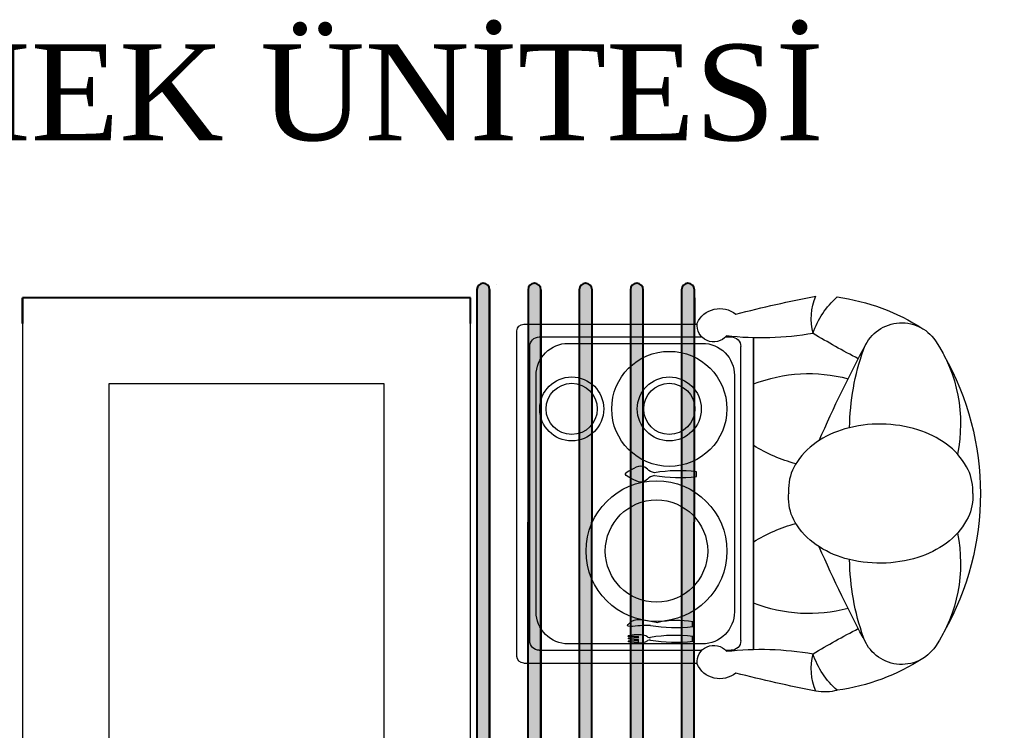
# Model space of a CAD drawing. Header units: centimetres. Extents: x 54005 to 61405, y 90310 to 94744.
# Drawn here: x 56565.5 to 56717.6, y 93109.4 to 93220.6 of the extents above; entities that cross this region are included whole.
import ezdxf

# ---------------------------------------------------------------- set-up
doc = ezdxf.new("R2010")
doc.units = ezdxf.units.CM
doc.header["$LTSCALE"] = 25
doc.layers.get('0').update_dxf_attribs({"lineweight": 0})
doc.layers.add('OC-Mutfak_Ekipman', color=252, linetype='Continuous')
doc.styles.add('REF', font='calibri.ttf', dxfattribs={"height": 10})

# ---------------------------------------------------------------- blocks, each defined once
blk = doc.blocks.new('ekmek')
at = {"layer": 'OC-Mutfak_Ekipman'}
h = blk.add_hatch(color=256, dxfattribs=at)
h.dxf.hatch_style = 1
h.paths.add_polyline_path([(2465.85, 3789.55, 0.414197), (2464.85, 3788.55), (2464.84, 3692.86, 0.41423), (2465.84, 3691.86, 0.414197), (2466.84, 3692.86), (2466.85, 3788.55, 0.41423)])
h.paths.add_polyline_path([(2457.85, 3789.55, 0.414197), (2456.85, 3788.55), (2456.84, 3692.86, 0.41423), (2457.84, 3691.86, 0.414197), (2458.84, 3692.86), (2458.85, 3788.55, 0.41423)])
h.paths.add_polyline_path([(2449.85, 3789.55, 0.414197), (2448.85, 3788.55), (2448.84, 3692.86, 0.41423), (2449.84, 3691.86, 0.414197), (2450.84, 3692.86), (2450.85, 3788.55, 0.41423)])
h.paths.add_polyline_path([(2441.85, 3789.55, 0.414197), (2440.85, 3788.55), (2440.84, 3692.86, 0.41423), (2441.84, 3691.86, 0.414197), (2442.84, 3692.86), (2442.85, 3788.55, 0.41423)])
h.paths.add_polyline_path([(2433.85, 3789.56, 0.414197), (2432.85, 3788.56), (2432.84, 3692.87, 0.41423), (2433.84, 3691.87, 0.414197), (2434.84, 3692.87), (2434.85, 3788.56, 0.41423)])
for points in [[(2431.85, 3787.29), (2361.85, 3787.29), (2361.85, 3587.29), (2431.85, 3587.29)], [(2418.38, 3773.82), (2375.33, 3773.82), (2375.33, 3600.77), (2418.38, 3600.77)]]:
    blk.add_lwpolyline(points, close=True)
for p, q in [((2433.85, 3789.56), (2433.85, 3789.56)), ((2433.85, 3789.42), (2433.85, 3789.42)), ((2435.85, 3789.42), (2435.85, 3789.42)), ((2441.85, 3789.55), (2441.85, 3789.55)), ((2441.85, 3789.42), (2441.85, 3789.42)), ((2449.85, 3789.55), (2449.85, 3789.55)), ((2449.85, 3789.42), (2449.85, 3789.42)), ((2457.85, 3789.55), (2457.85, 3789.55)), ((2457.85, 3789.42), (2457.85, 3789.42)), ((2465.85, 3789.55), (2465.85, 3789.55)), ((2465.85, 3789.42), (2465.85, 3789.42)), ((2432.85, 3788.56), (2432.84, 3692.87)), ((2434.85, 3788.56), (2434.84, 3692.87)), ((2434.84, 3692.87), (2434.85, 3788.56)), ((2440.85, 3788.55), (2440.84, 3692.86)), ((2442.85, 3788.55), (2442.84, 3692.86)), ((2442.84, 3692.86), (2442.85, 3788.55)), ((2448.85, 3788.55), (2448.84, 3692.86)), ((2450.84, 3692.86), (2450.85, 3788.55)), ((2456.85, 3788.55), (2456.84, 3692.86)), ((2458.84, 3692.86), (2458.85, 3788.55)), ((2464.85, 3788.55), (2464.84, 3692.86)), ((2466.84, 3692.86), (2466.85, 3788.55)), ((2361.85, 3783.29), (2361.85, 3787.29)), ((2361.85, 3787.29), (2361.85, 3783.29)), ((2431.85, 3787.29), (2361.85, 3787.29)), ((2431.85, 3783.29), (2431.85, 3787.29)), ((2431.85, 3783.29), (2431.85, 3787.29)), ((2466.85, 3787.29), (2466.85, 3783.29))]:
    blk.add_line(p, q, dxfattribs=at)
for centre, start, end in [((2433.85, 3788.56), 89.9963, 179.9963), ((2433.85, 3788.56), 359.9963, 89.9963), ((2441.85, 3788.55), 89.9963, 179.9963), ((2441.85, 3788.55), 359.9963, 89.9963), ((2449.85, 3788.55), 89.9963, 179.9963), ((2449.85, 3788.55), 359.9963, 89.9963), ((2457.85, 3788.55), 89.9963, 179.9963), ((2457.85, 3788.55), 359.9963, 89.9963), ((2465.85, 3788.55), 89.9963, 179.9963), ((2465.85, 3788.55), 359.9963, 449.9963)]:
    blk.add_arc(centre, 1, start, end, dxfattribs=at)
blk = doc.blocks.new('insan')
at = {"color": 7, "extrusion": (0, 0, -1)}
for p, q in [((6416.95, 3116.4), (6416.95, 3167.32)), ((6418.02, 3168.36), (6445.1, 3168.36)), ((6420.45, 3166.36), (6445.86, 3166.36)), ((6449.56, 3166.36), (6450.45, 3166.36)), ((6453.95, 3117.5), (6453.95, 3166.22)), ((6418.95, 3118.86), (6418.95, 3164.86)), ((6451.95, 3118.86), (6451.95, 3164.86)), ((6420.45, 3117.36), (6445.86, 3117.36)), ((6449.56, 3117.36), (6450.45, 3117.36)), ((6418.02, 3115.36), (6445.1, 3115.36))]:
    blk.add_line(p, q, dxfattribs=at)
at = {"color": 7}
for p, q in [((6445.03, 3144.54), (6445.03, 3145.28)), ((6444.42, 3121.08), (6444.42, 3121.82)), ((6444.42, 3118.78), (6444.42, 3119.52))]:
    blk.add_line(p, q, dxfattribs=at)
for points in [[(6453.95, 3166.22), (6453.95, 3117.5)], [(6434.04, 3144.7), (6433.91, 3144.84), (6433.91, 3144.97), (6434.04, 3145.12)], [(6435.94, 3119.76), (6435.63, 3119.78), (6435.28, 3119.76), (6434.36, 3119.63), (6434.36, 3119.6)], [(6435.94, 3119.49), (6435.63, 3119.47), (6435.28, 3119.49), (6434.36, 3119.53), (6434.36, 3119.61)], [(6435.94, 3119.29), (6435.63, 3119.3), (6435.28, 3119.29), (6434.36, 3119.24), (6434.36, 3119.16)], [(6435.94, 3119.02), (6435.63, 3119), (6435.28, 3119.02), (6434.36, 3119.14), (6434.36, 3119.17)], [(6435.94, 3118.82), (6435.63, 3118.83), (6435.28, 3118.82), (6434.36, 3118.77), (6434.36, 3118.69)], [(6435.94, 3118.55), (6435.63, 3118.53), (6435.28, 3118.55), (6434.36, 3118.67), (6434.36, 3118.7)]]:
    blk.add_lwpolyline(points, dxfattribs=at)
blk.add_lwpolyline([(6445.95, 3118.36), (6424.95, 3118.36, -0.414214), (6419.95, 3123.36), (6419.95, 3160.36, -0.414214), (6424.95, 3165.36), (6445.95, 3165.36, -0.414214), (6450.95, 3160.36), (6450.95, 3123.36, -0.414214)], format="xyb", close=True, dxfattribs=at)
at = {"color": 7, "extrusion": (0, 0, -1)}
for points in [[(-6488.23, 3141.86, -0.0182), (-6488.21, 3142.29, -0.132444), (-6487.25, 3146.03, -0.106688), (-6484.09, 3149.6, -0.083199), (-6479.64, 3151.84, -0.071851), (-6473.94, 3152.73, -0.071851), (-6468.23, 3151.99, -0.083199), (-6463.72, 3149.86, -0.106688), (-6460.47, 3146.38, -0.132444), (-6459.41, 3142.66, -0.027194), (-6459.44, 3141.86, -0.106688)], [(-6488.23, 3141.86, 0.0182), (-6488.21, 3141.43, 0.132444), (-6487.25, 3137.69, 0.106688), (-6484.09, 3134.12, 0.083199), (-6479.64, 3131.88, 0.071851), (-6473.94, 3130.98, 0.071851), (-6468.23, 3131.73, 0.083199), (-6463.72, 3133.86, 0.106688), (-6460.47, 3137.34, 0.132444), (-6459.41, 3141.05, 0.027194), (-6459.44, 3141.86, 0.106688)]]:
    blk.add_lwpolyline(points, format="xyb", dxfattribs=at)
at = {"color": 7}
for centre, radius in [((6440.77, 3155.11), 9), ((6425.52, 3155.11), 5), ((6440.77, 3155.11), 5), ((6425.52, 3155.11), 4), ((6440.77, 3155.11), 4), ((6438.77, 3132.87), 11), ((6438.77, 3132.87), 8)]:
    blk.add_circle(centre, radius, dxfattribs=at)
at = {"color": 7, "extrusion": (0, 0, -1)}
for centre, radius, start, end in [((-6503.67, 2965.5), 211.07, 75.5925, 79.0832), ((-6471.69, 3169.2), 8.74, 344.8699, 23.9155), ((-6475.36, 3163), 12.73, 17.9406, 49.1174), ((-6462.32, 3139.48), 33.48, 98.0908, 122.6929), ((-6448.68, 3166.89), 3.92, 24.5005, 129.0625), ((-6447.71, 3168.2), 2.61, 220.1096, 6.9298), ((-6477.1, 3162.24), 6.34, 19.4299, 146.2696), ((-6418.01, 3167.3), 1.06, 0.7469, 90.7469), ((-6455.09, 3212.98), 46.77, 259.9533, 276.6151), ((-6519.58, 3259.23), 108.14, 297.1029, 301.3925), ((-6420.45, 3164.86), 1.5, 0, 90), ((-6450.45, 3164.86), 1.5, 90, 180), ((-6463.01, 3152.83), 23.29, 146.2696, 191.8437), ((-6645.12, 3071.67), 197.21, 23.462, 28.3495), ((-6506.95, 3151.71), 37.99, 0.7058, 19.4299), ((-6445.38, 3141.86), 44.02, 150.4943, 209.5057), ((-6462.6, 3136.72), 23.91, 68.7824, 104.8017), ((-6466.75, 3169.93), 24.21, 284.8345, 301.92), ((-6466.75, 3113.78), 24.21, 58.08, 75.1655), ((-6463.01, 3130.89), 23.29, 168.1563, 213.7304), ((-6645.12, 3212.05), 197.21, 331.6505, 336.538), ((-6506.95, 3132.01), 37.99, 340.5701, 359.2942), ((-6462.6, 3147), 23.91, 255.1983, 291.2176), ((-6519.58, 3024.48), 108.14, 58.6075, 62.8971), ((-6420.45, 3118.86), 1.5, 270, 0), ((-6447.71, 3115.52), 2.61, 353.0702, 139.8904), ((-6450.45, 3118.86), 1.5, 180, 270), ((-6477.1, 3121.48), 6.34, 213.7304, 340.5701), ((-6455.09, 3070.74), 46.77, 83.3849, 100.0467), ((-6471.69, 3114.51), 8.74, 336.0845, 15.1301), ((-6475.36, 3120.72), 12.73, 310.8826, 342.0594), ((-6418.01, 3116.42), 1.06, 269.2531, 359.2531), ((-6448.68, 3116.83), 3.92, 230.9375, 335.4995), ((-6462.32, 3144.24), 33.48, 237.3071, 261.9092), ((-6503.67, 3318.22), 211.07, 280.9168, 284.4075), ((-6465.1, 3118.24), 7.41, 254.905, 280.9168)]:
    blk.add_arc(centre, radius, start, end, dxfattribs=at)
at = {"color": 7}
for centre, radius, start, end in [((6442.27, 3166.59), 22.22, 260.0863, 277.1271), ((6442.29, 3123.23), 22.22, 82.9046, 99.9137), ((6441.98, 3106.87), 15.15, 80.7012, 101.311), ((6436.28, 3117.87), 1.92, 53.1475, 99.6617), ((6441.67, 3143.13), 22.22, 260.0863, 277.1271), ((6435.81, 3119.39), 0.163, 322.5235, 37.7428), ((6435.81, 3118.92), 0.163, 322.5235, 37.7428), ((6436.26, 3120.44), 1.92, 260.3383, 306.8525), ((6435.5, 3118.68), 0.466, 343.1399, 17.0547), ((6437.71, 3118.1), 0.849, 80.9859, 110.0096), ((6437.72, 3120.2), 0.849, 249.9904, 279.0141), ((6441.67, 3140.83), 22.22, 260.0863, 277.1271), ((6441.68, 3097.47), 22.22, 82.9046, 99.9137)]:
    blk.add_arc(centre, radius, start, end, dxfattribs=at)
for points, knots in [([(6438.45, 3145.12), (6438.23, 3145.17), (6437.66, 3145.32), (6436.51, 3146.7), (6435.09, 3145.79), (6434.04, 3145.12)], [0, 0, 0, 0, 0.665409, 1.758876, 4.792994, 4.792994, 4.792994, 4.792994]), ([(6438.45, 3144.7), (6438.23, 3144.64), (6437.66, 3144.49), (6436.51, 3143.12), (6435.09, 3144.03), (6434.04, 3144.7)], [0, 0, 0, 0, 0.665409, 1.758876, 4.792994, 4.792994, 4.792994, 4.792994]), ([(6437.84, 3121.24), (6437.22, 3121.24), (6436.29, 3121.24), (6433.89, 3120.97), (6434.58, 3121.58), (6435.13, 3122.25), (6436.95, 3122.09), (6438.25, 3121.86), (6439, 3121.72)], [0, 0, 0, 0, 2.397924, 3.60794, 4.016411, 4.564174, 6.316969, 8.70047, 8.70047, 8.70047, 8.70047])]:
    blk.add_open_spline(points, degree=3, knots=knots, dxfattribs=at)

msp = doc.modelspace()

# ---------------------------------------------------------------- block references
for name, p in [('ekmek', (54204.1, 89389.79)), ('insan', (50226.26, 90004.59))]:
    msp.add_blockref(name, p)

# ---------------------------------------------------------------- texts
at = {"insert": (56691.17, 93216.71), "char_height": 15, "attachment_point": 3, "style": 'REF'}
msp.add_mtext_dynamic_manual_height_columns('{\\fCentury|b0|i0|c162|p18;EKMEK ÜNİTESİ}', width=222.3208, gutter_width=50, heights=[0], dxfattribs=at)

doc.saveas('drawing.dxf')
